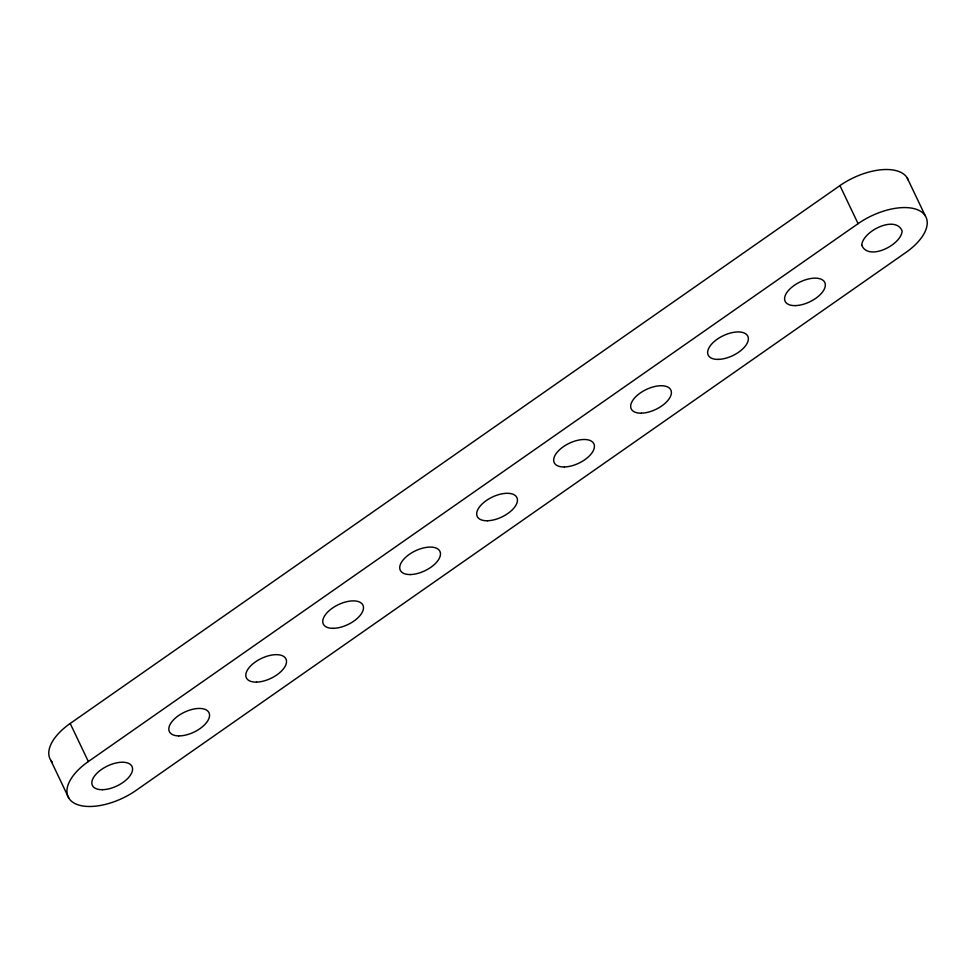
<?xml version="1.0" encoding="UTF-8"?>
<svg xmlns="http://www.w3.org/2000/svg" width="976" height="976" viewBox="0 0 976 976"><rect width="100%" height="100%" fill="white"/><g stroke="black" fill="none" stroke-linecap="round" stroke-linejoin="round"><path stroke-width="1.46" d="M52.314 762.207A48.788 24.534 -25.5 0 1 70.199 723.472L839.933 185.599A48.788 24.534 -25.5 0 1 908.266 180.096M88.352 761.536L858.087 223.65A48.788 24.534 -25.5 0 1 920.429 211.194A48.788 24.534 -25.5 0 1 905.801 252.528L136.067 790.401A48.788 24.534 -25.5 0 1 73.725 802.858A48.788 24.534 -25.5 0 1 88.352 761.536L70.199 723.472M907.143 177.791L925.297 215.842M839.933 185.599L858.087 223.65M50.703 760.158L68.857 798.209M861.735 245.147C868.128 261.519 901.275 245.025 902.153 231.031C895.761 214.671 862.613 231.153 861.735 245.147M332.962 628.337A21.948 11.041 -25.5 0 0 363.499 607.719A21.948 11.041 -25.5 0 0 332.914 607.755A21.948 11.041 -25.5 0 0 332.962 628.337M256.529 682.114A21.948 11.041 -25.5 0 0 286.517 661.155A21.948 11.041 -25.5 0 0 255.419 661.899A21.948 11.041 -25.5 0 0 256.529 682.114M178.681 735.904A21.948 11.041 -25.5 0 0 209.559 715.518A21.948 11.041 -25.5 0 0 179.303 715.103A21.948 11.041 -25.5 0 0 178.681 735.904M102.578 789.694A21.948 11.041 -25.5 0 0 132.577 768.734A21.948 11.041 -25.5 0 0 101.48 769.466A21.948 11.041 -25.5 0 0 102.578 789.694M410.469 574.547A21.948 11.041 -25.5 0 0 440.469 553.587A21.948 11.041 -25.5 0 0 409.371 554.319A21.948 11.041 -25.5 0 0 410.469 574.547M487.439 520.757A21.948 11.041 -25.5 0 0 517.439 499.797A21.948 11.041 -25.5 0 0 486.341 500.529A21.948 11.041 -25.5 0 0 487.439 520.757M564.421 466.967A21.948 11.041 -25.5 0 0 594.421 446.008A21.948 11.041 -25.5 0 0 563.311 446.74A21.948 11.041 -25.5 0 0 564.421 466.967M641.391 413.177A21.948 11.041 -25.5 0 0 671.39 392.218A21.948 11.041 -25.5 0 0 640.293 392.962A21.948 11.041 -25.5 0 0 641.391 413.177M718.36 359.388A21.948 11.041 -25.5 0 0 748.36 338.428A21.948 11.041 -25.5 0 0 717.262 339.172A21.948 11.041 -25.5 0 0 718.36 359.388M795.342 305.61A21.948 11.041 -25.5 0 0 825.33 284.638A21.948 11.041 -25.5 0 0 794.232 285.382A21.948 11.041 -25.5 0 0 795.342 305.61"/></g></svg>
